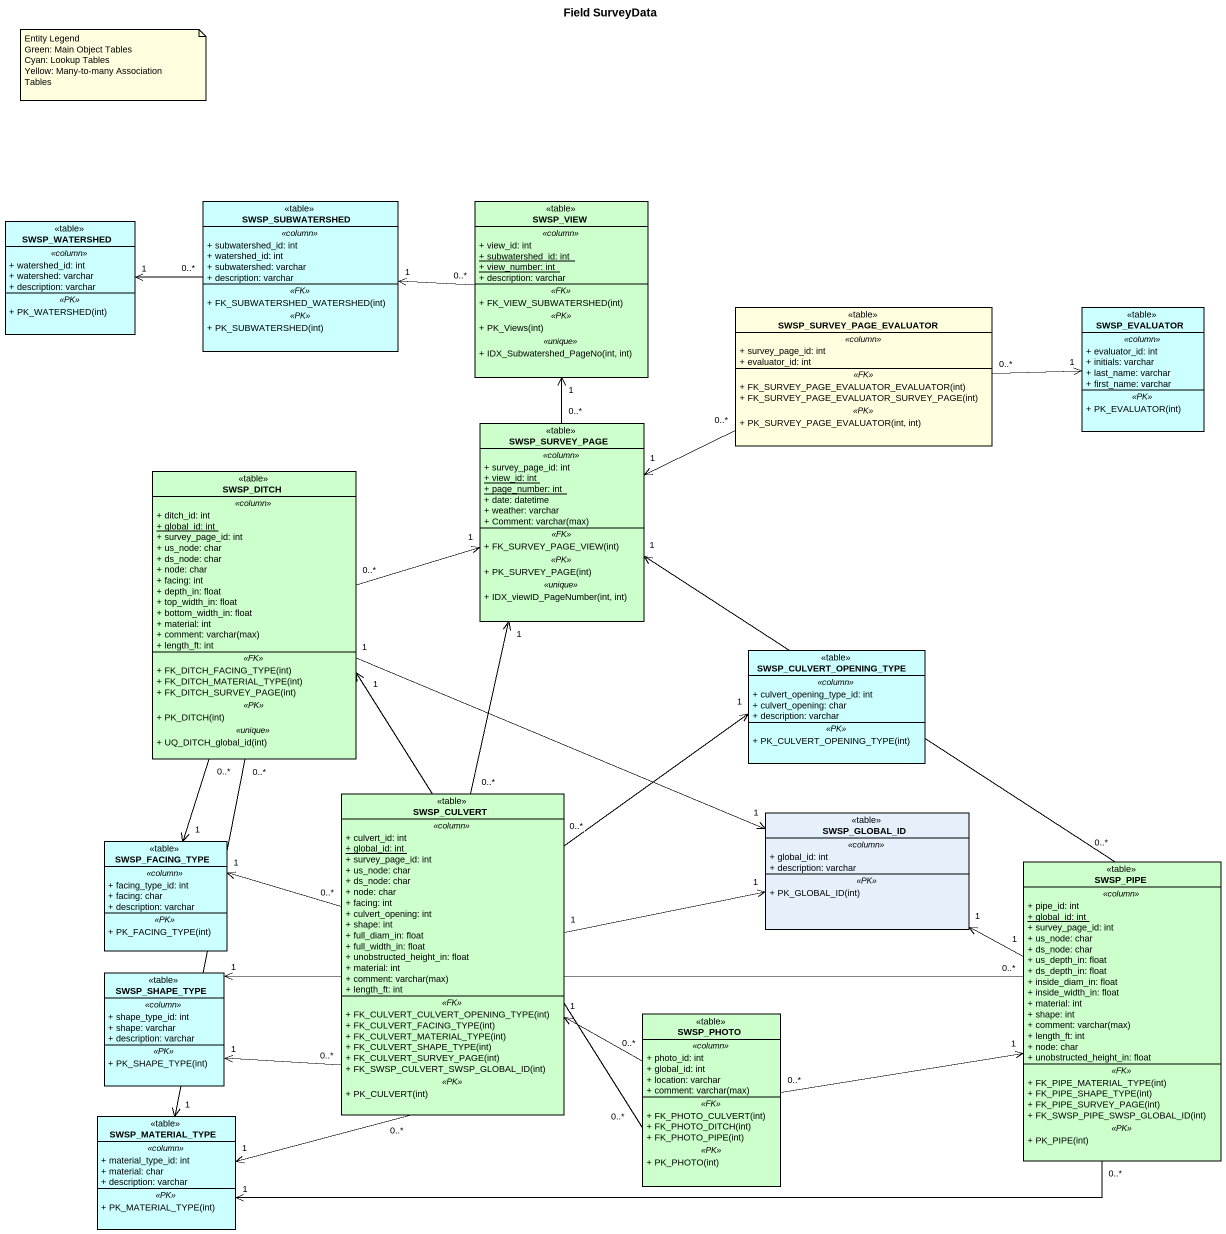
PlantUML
@startuml
title Field SurveyData
hide circle
hide empty members
skinparam classAttributeIconSize 0
class SWSP_WATERSHED <<table>> #CCFFFF {
  .. <<column>> ..
  + watershed_id: int
  + watershed: varchar
  + description: varchar
  .. <<PK>> ..
  + PK_WATERSHED(int)
}
class SWSP_SUBWATERSHED <<table>> #CCFFFF {
  .. <<column>> ..
  + subwatershed_id: int
  + watershed_id: int
  + subwatershed: varchar
  + description: varchar
  .. <<FK>> ..
  + FK_SUBWATERSHED_WATERSHED(int)
  .. <<PK>> ..
  + PK_SUBWATERSHED(int)
}
class SWSP_VIEW <<table>> #CCFFCC {
  .. <<column>> ..
  + view_id: int
  {static} + subwatershed_id: int
  {static} + view_number: int
  + description: varchar
  .. <<FK>> ..
  + FK_VIEW_SUBWATERSHED(int)
  .. <<PK>> ..
  + PK_Views(int)
  .. <<unique>> ..
  + IDX_Subwatershed_PageNo(int, int)
}
class SWSP_SURVEY_PAGE_EVALUATOR <<table>> #FFFFE0 {
  .. <<column>> ..
  + survey_page_id: int
  + evaluator_id: int
  .. <<FK>> ..
  + FK_SURVEY_PAGE_EVALUATOR_EVALUATOR(int)
  + FK_SURVEY_PAGE_EVALUATOR_SURVEY_PAGE(int)
  .. <<PK>> ..
  + PK_SURVEY_PAGE_EVALUATOR(int, int)
}
class SWSP_EVALUATOR <<table>> #CCFFFF {
  .. <<column>> ..
  + evaluator_id: int
  + initials: varchar
  + last_name: varchar
  + first_name: varchar
  .. <<PK>> ..
  + PK_EVALUATOR(int)
}
class SWSP_SURVEY_PAGE <<table>> #CCFFCC {
  .. <<column>> ..
  + survey_page_id: int
  {static} + view_id: int
  {static} + page_number: int
  + date: datetime
  + weather: varchar
  {field} + Comment: varchar(max)
  .. <<FK>> ..
  + FK_SURVEY_PAGE_VIEW(int)
  .. <<PK>> ..
  + PK_SURVEY_PAGE(int)
  .. <<unique>> ..
  + IDX_viewID_PageNumber(int, int)
}
class SWSP_DITCH <<table>> #CCFFCC {
  .. <<column>> ..
  + ditch_id: int
  {static} + global_id: int
  + survey_page_id: int
  + us_node: char
  + ds_node: char
  + node: char
  + facing: int
  + depth_in: float
  + top_width_in: float
  + bottom_width_in: float
  + material: int
  {field} + comment: varchar(max)
  + length_ft: int
  .. <<FK>> ..
  + FK_DITCH_FACING_TYPE(int)
  + FK_DITCH_MATERIAL_TYPE(int)
  + FK_DITCH_SURVEY_PAGE(int)
  .. <<PK>> ..
  + PK_DITCH(int)
  .. <<unique>> ..
  + UQ_DITCH_global_id(int)
}
class SWSP_CULVERT_OPENING_TYPE <<table>> #CCFFFF {
  .. <<column>> ..
  + culvert_opening_type_id: int
  + culvert_opening: char
  + description: varchar
  .. <<PK>> ..
  + PK_CULVERT_OPENING_TYPE(int)
}
class SWSP_CULVERT <<table>> #CCFFCC {
  .. <<column>> ..
  + culvert_id: int
  {static} + global_id: int
  + survey_page_id: int
  + us_node: char
  + ds_node: char
  + node: char
  + facing: int
  + culvert_opening: int
  + shape: int
  + full_diam_in: float
  + full_width_in: float
  + unobstructed_height_in: float
  + material: int
  {field} + comment: varchar(max)
  + length_ft: int
  .. <<FK>> ..
  + FK_CULVERT_CULVERT_OPENING_TYPE(int)
  + FK_CULVERT_FACING_TYPE(int)
  + FK_CULVERT_MATERIAL_TYPE(int)
  + FK_CULVERT_SHAPE_TYPE(int)
  + FK_CULVERT_SURVEY_PAGE(int)
  + FK_SWSP_CULVERT_SWSP_GLOBAL_ID(int)
  .. <<PK>> ..
  + PK_CULVERT(int)
}
class SWSP_GLOBAL_ID <<table>> {
  .. <<column>> ..
  + global_id: int
  + description: varchar
  .. <<PK>> ..
  + PK_GLOBAL_ID(int)
}
class SWSP_FACING_TYPE <<table>> #CCFFFF {
  .. <<column>> ..
  + facing_type_id: int
  + facing: char
  + description: varchar
  .. <<PK>> ..
  + PK_FACING_TYPE(int)
}
class SWSP_PIPE <<table>> #CCFFCC {
  .. <<column>> ..
  + pipe_id: int
  {static} + global_id: int
  + survey_page_id: int
  + us_node: char
  + ds_node: char
  + us_depth_in: float
  + ds_depth_in: float
  + inside_diam_in: float
  + inside_width_in: float
  + material: int
  + shape: int
  {field} + comment: varchar(max)
  + length_ft: int
  + node: char
  + unobstructed_height_in: float
  .. <<FK>> ..
  + FK_PIPE_MATERIAL_TYPE(int)
  + FK_PIPE_SHAPE_TYPE(int)
  + FK_PIPE_SURVEY_PAGE(int)
  + FK_SWSP_PIPE_SWSP_GLOBAL_ID(int)
  .. <<PK>> ..
  + PK_PIPE(int)
}
class SWSP_SHAPE_TYPE <<table>> #CCFFFF {
  .. <<column>> ..
  + shape_type_id: int
  + shape: varchar
  + description: varchar
  .. <<PK>> ..
  + PK_SHAPE_TYPE(int)
}
class SWSP_PHOTO <<table>> #CCFFCC {
  .. <<column>> ..
  + photo_id: int
  + global_id: int
  + location: varchar
  {field} + comment: varchar(max)
  .. <<FK>> ..
  + FK_PHOTO_CULVERT(int)
  + FK_PHOTO_DITCH(int)
  + FK_PHOTO_PIPE(int)
  .. <<PK>> ..
  + PK_PHOTO(int)
}
class SWSP_MATERIAL_TYPE <<table>> #CCFFFF {
  .. <<column>> ..
  + material_type_id: int
  + material: char
  + description: varchar
  .. <<PK>> ..
  + PK_MATERIAL_TYPE(int)
}
SWSP_SUBWATERSHED "0..*" -left-> "1" SWSP_WATERSHED
SWSP_VIEW "0..*" -left-> "1" SWSP_SUBWATERSHED
SWSP_SURVEY_PAGE_EVALUATOR "0..*" -right-> "1" SWSP_EVALUATOR
SWSP_SURVEY_PAGE_EVALUATOR "0..*" -left-> "1" SWSP_SURVEY_PAGE
SWSP_SURVEY_PAGE "0..*" -up-> "1" SWSP_VIEW
SWSP_DITCH "0..*" -right-> "1" SWSP_SURVEY_PAGE
SWSP_DITCH "1" -right-> "1" SWSP_GLOBAL_ID
SWSP_DITCH "0..*" --> "1" SWSP_FACING_TYPE
SWSP_DITCH "0..*" --> "1" SWSP_MATERIAL_TYPE
SWSP_CULVERT "0..*" -up-> "1" SWSP_SURVEY_PAGE
SWSP_CULVERT "0..*" -up-> "1" SWSP_CULVERT_OPENING_TYPE
SWSP_CULVERT "1" -right-> "1" SWSP_GLOBAL_ID
SWSP_CULVERT "0..*" -left-> "1" SWSP_FACING_TYPE
SWSP_CULVERT "0..*" -left-> "1" SWSP_SHAPE_TYPE
SWSP_CULVERT "0..*" --> "1" SWSP_MATERIAL_TYPE
SWSP_PIPE "0..*" -up-> "1" SWSP_SURVEY_PAGE
SWSP_PIPE "1" -left-> "1" SWSP_GLOBAL_ID
SWSP_PIPE "0..*" -left-> "1" SWSP_SHAPE_TYPE
SWSP_PIPE "0..*" -left-> "1" SWSP_MATERIAL_TYPE
SWSP_PHOTO "0..*" -up-> "1" SWSP_DITCH
SWSP_PHOTO "0..*" -left-> "1" SWSP_CULVERT
SWSP_PHOTO "0..*" -right-> "1" SWSP_PIPE
note as N1
  Entity Legend
  Green: Main Object Tables
  Cyan: Lookup Tables
  Yellow: Many-to-many Association Tables
end note
@enduml
